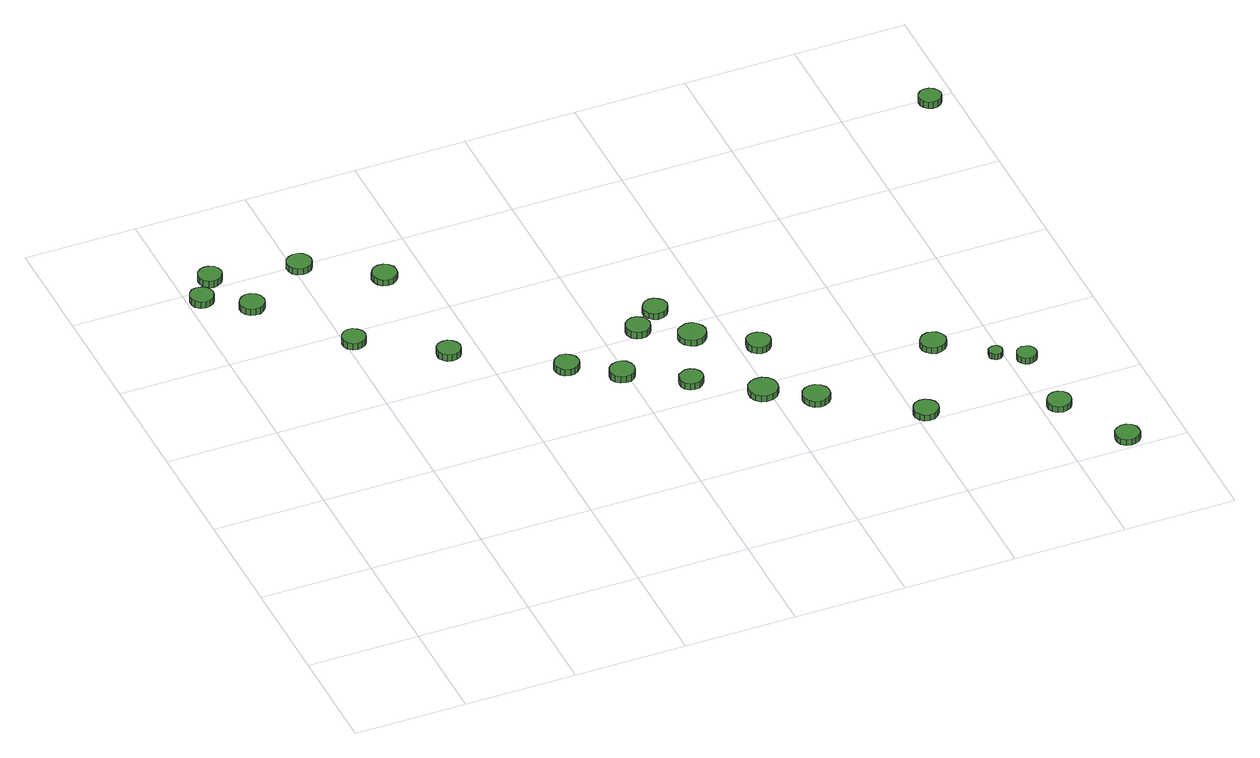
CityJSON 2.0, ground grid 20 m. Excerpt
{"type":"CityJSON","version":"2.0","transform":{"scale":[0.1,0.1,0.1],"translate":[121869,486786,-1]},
"CityObjects":{
"tree1":{"type":"SolitaryVegetationObject","attributes":{"function":"something"},"geometry":[{"type":"MultiSurface","lod":"1","boundaries":[[[0,1,2,3,4,5,6,7,8,9,10,11,12,13,14]],[[15,16,17,18,19,20,21,22,23,24,25,26,27,28,29]],[[0,29,28,1]],[[1,28,27,2]],[[2,27,26,3]],[[3,26,25,4]],[[4,25,24,5]],[[5,24,23,6]],[[6,23,22,7]],[[7,22,21,8]],[[8,21,20,9]],[[9,20,19,10]],[[10,19,18,11]],[[11,18,17,12]],[[12,17,16,13]],[[13,16,15,14]],[[14,15,29,0]]]}]},
"tree2":{"type":"SolitaryVegetationObject","attributes":{"function":"something"},"geometry":[{"type":"MultiSurface","lod":"1","boundaries":[[[30,31,32,33,34,35,36,37,38,39,40,41,42,43,44]],[[45,46,47,48,49,50,51,52,53,54,55,56,57,58,59]],[[30,59,58,31]],[[31,58,57,32]],[[32,57,56,33]],[[33,56,55,34]],[[34,55,54,35]],[[35,54,53,36]],[[36,53,52,37]],[[37,52,51,38]],[[38,51,50,39]],[[39,50,49,40]],[[40,49,48,41]],[[41,48,47,42]],[[42,47,46,43]],[[43,46,45,44]],[[44,45,59,30]]]}]},
"tree3":{"type":"SolitaryVegetationObject","attributes":{"function":"something"},"geometry":[{"type":"MultiSurface","lod":"1","boundaries":[[[60,61,62,63,64,65,66,67,68,69,70,71,72,73,74]],[[75,76,77,78,79,80,81,82,83,84,85,86,87,88,89]],[[60,89,88,61]],[[61,88,87,62]],[[62,87,86,63]],[[63,86,85,64]],[[64,85,84,65]],[[65,84,83,66]],[[66,83,82,67]],[[67,82,81,68]],[[68,81,80,69]],[[69,80,79,70]],[[70,79,78,71]],[[71,78,77,72]],[[72,77,76,73]],[[73,76,75,74]],[[74,75,89,60]]]}]},
"tree4":{"type":"SolitaryVegetationObject","attributes":{"function":"something"},"geometry":[{"type":"MultiSurface","lod":"1","boundaries":[[[90,91,92,93,94,95,96,97,98,99,100,101,102,103,104]],[[105,106,107,108,109,110,111,112,113,114,115,116,117,118,119]],[[90,119,118,91]],[[91,118,117,92]],[[92,117,116,93]],[[93,116,115,94]],[[94,115,114,95]],[[95,114,113,96]],[[96,113,112,97]],[[97,112,111,98]],[[98,111,110,99]],[[99,110,109,100]],[[100,109,108,101]],[[101,108,107,102]],[[102,107,106,103]],[[103,106,105,104]],[[104,105,119,90]]]}]},
"tree5":{"type":"SolitaryVegetationObject","attributes":{"function":"something"},"geometry":[{"type":"MultiSurface","lod":"1","boundaries":[[[120,121,122,123,124,125,126,127,128,129,130,131,132,133,134]],[[135,136,137,138,139,140,141,142,143,144,145,146,147,148,149]],[[120,149,148,121]],[[121,148,147,122]],[[122,147,146,123]],[[123,146,145,124]],[[124,145,144,125]],[[125,144,143,126]],[[126,143,142,127]],[[127,142,141,128]],[[128,141,140,129]],[[129,140,139,130]],[[130,139,138,131]],[[131,138,137,132]],[[132,137,136,133]],[[133,136,135,134]],[[134,135,149,120]]]}]},
"tree6":{"type":"SolitaryVegetationObject","attributes":{"function":"something"},"geometry":[{"type":"MultiSurface","lod":"1","boundaries":[[[150,151,152,153,154,155,156,157,158,159,160,161,162,163,164]],[[165,166,167,168,169,170,171,172,173,174,175,176,177,178,179]],[[150,179,178,151]],[[151,178,177,152]],[[152,177,176,153]],[[153,176,175,154]],[[154,175,174,155]],[[155,174,173,156]],[[156,173,172,157]],[[157,172,171,158]],[[158,171,170,159]],[[159,170,169,160]],[[160,169,168,161]],[[161,168,167,162]],[[162,167,166,163]],[[163,166,165,164]],[[164,165,179,150]]]}]},
"tree7":{"type":"SolitaryVegetationObject","attributes":{"function":"something"},"geometry":[{"type":"MultiSurface","lod":"1","boundaries":[[[180,181,182,183,184,185,186,187,188,189,190,191,192,193,194]],[[195,196,197,198,199,200,201,202,203,204,205,206,207,208,209]],[[180,209,208,181]],[[181,208,207,182]],[[182,207,206,183]],[[183,206,205,184]],[[184,205,204,185]],[[185,204,203,186]],[[186,203,202,187]],[[187,202,201,188]],[[188,201,200,189]],[[189,200,199,190]],[[190,199,198,191]],[[191,198,197,192]],[[192,197,196,193]],[[193,196,195,194]],[[194,195,209,180]]]}]},
"tree8":{"type":"SolitaryVegetationObject","attributes":{"function":"something"},"geometry":[{"type":"MultiSurface","lod":"1","boundaries":[[[210,211,212,213,214,215,216,217,218,219,220,221,222,223,224]],[[225,226,227,228,229,230,231,232,233,234,235,236,237,238,239]],[[210,239,238,211]],[[211,238,237,212]],[[212,237,236,213]],[[213,236,235,214]],[[214,235,234,215]],[[215,234,233,216]],[[216,233,232,217]],[[217,232,231,218]],[[218,231,230,219]],[[219,230,229,220]],[[220,229,228,221]],[[221,228,227,222]],[[222,227,226,223]],[[223,226,225,224]],[[224,225,239,210]]]}]},
"tree9":{"type":"SolitaryVegetationObject","attributes":{"function":"something"},"geometry":[{"type":"MultiSurface","lod":"1","boundaries":[[[240,241,242,243,244,245,246,247,248,249,250,251,252,253,254]],[[255,256,257,258,259,260,261,262,263,264,265,266,267,268,269]],[[240,269,268,241]],[[241,268,267,242]],[[242,267,266,243]],[[243,266,265,244]],[[244,265,264,245]],[[245,264,263,246]],[[246,263,262,247]],[[247,262,261,248]],[[248,261,260,249]],[[249,260,259,250]],[[250,259,258,251]],[[251,258,257,252]],[[252,257,256,253]],[[253,256,255,254]],[[254,255,269,240]]]}]},
"tree10":{"type":"SolitaryVegetationObject","attributes":{"function":"something"},"geometry":[{"type":"MultiSurface","lod":"1","boundaries":[[[270,271,272,273,274,275,276,277,278,279,280,281,282,283,284]],[[285,286,287,288,289,290,291,292,293,294,295,296,297,298,299]],[[270,299,298,271]],[[271,298,297,272]],[[272,297,296,273]],[[273,296,295,274]],[[274,295,294,275]],[[275,294,293,276]],[[276,293,292,277]],[[277,292,291,278]],[[278,291,290,279]],[[279,290,289,280]],[[280,289,288,281]],[[281,288,287,282]],[[282,287,286,283]],[[283,286,285,284]],[[284,285,299,270]]]}]},
"tree11":{"type":"SolitaryVegetationObject","attributes":{"function":"something"},"geometry":[{"type":"MultiSurface","lod":"1","boundaries":[[[300,301,302,303,304,305,306,307,308,309,310,311,312,313,314]],[[315,316,317,318,319,320,321,322,323,324,325,326,327,328,329]],[[300,329,328,301]],[[301,328,327,302]],[[302,327,326,303]],[[303,326,325,304]],[[304,325,324,305]],[[305,324,323,306]],[[306,323,322,307]],[[307,322,321,308]],[[308,321,320,309]],[[309,320,319,310]],[[310,319,318,311]],[[311,318,317,312]],[[312,317,316,313]],[[313,316,315,314]],[[314,315,329,300]]]}]},
"tree12":{"type":"SolitaryVegetationObject","attributes":{"function":"something"},"geometry":[{"type":"MultiSurface","lod":"1","boundaries":[[[330,331,332,333,334,335,336,337,338,339,340,341,342,343,344]],[[345,346,347,348,349,350,351,352,353,354,355,356,357,358,359]],[[330,359,358,331]],[[331,358,357,332]],[[332,357,356,333]],[[333,356,355,334]],[[334,355,354,335]],[[335,354,353,336]],[[336,353,352,337]],[[337,352,351,338]],[[338,351,350,339]],[[339,350,349,340]],[[340,349,348,341]],[[341,348,347,342]],[[342,347,346,343]],[[343,346,345,344]],[[344,345,359,330]]]}]},
"tree13":{"type":"SolitaryVegetationObject","attributes":{"function":"something"},"geometry":[{"type":"MultiSurface","lod":"1","boundaries":[[[360,361,362,363,364,365,366,367,368,369,370,371,372,373,374]],[[375,376,377,378,379,380,381,382,383,384,385,386,387,388,389]],[[360,389,388,361]],[[361,388,387,362]],[[362,387,386,363]],[[363,386,385,364]],[[364,385,384,365]],[[365,384,383,366]],[[366,383,382,367]],[[367,382,381,368]],[[368,381,380,369]],[[369,380,379,370]],[[370,379,378,371]],[[371,378,377,372]],[[372,377,376,373]],[[373,376,375,374]],[[374,375,389,360]]]}]},
"tree14":{"type":"SolitaryVegetationObject","attributes":{"function":"something"},"geometry":[{"type":"MultiSurface","lod":"1","boundaries":[[[390,391,392,393,394,395,396,397,398,399,400,401,402,403,404]],[[405,406,407,408,409,410,411,412,413,414,415,416,417,418,419]],[[390,419,418,391]],[[391,418,417,392]],[[392,417,416,393]],[[393,416,415,394]],[[394,415,414,395]],[[395,414,413,396]],[[396,413,412,397]],[[397,412,411,398]],[[398,411,410,399]],[[399,410,409,400]],[[400,409,408,401]],[[401,408,407,402]],[[402,407,406,403]],[[403,406,405,404]],[[404,405,419,390]]]}]},
"tree15":{"type":"SolitaryVegetationObject","attributes":{"function":"something"},"geometry":[{"type":"MultiSurface","lod":"1","boundaries":[[[420,421,422,423,424,425,426,427,428,429,430,431,432,433,434]],[[435,436,437,438,439,440,441,442,443,444,445,446,447,448,449]],[[420,449,448,421]],[[421,448,447,422]],[[422,447,446,423]],[[423,446,445,424]],[[424,445,444,425]],[[425,444,443,426]],[[426,443,442,427]],[[427,442,441,428]],[[428,441,440,429]],[[429,440,439,430]],[[430,439,438,431]],[[431,438,437,432]],[[432,437,436,433]],[[433,436,435,434]],[[434,435,449,420]]]}]},
"tree16":{"type":"SolitaryVegetationObject","attributes":{"function":"something"},"geometry":[{"type":"MultiSurface","lod":"1","boundaries":[[[450,451,452,453,454,455,456,457,458,459,460,461,462,463,464]],[[465,466,467,468,469,470,471,472,473,474,475,476,477,478,479]],[[450,479,478,451]],[[451,478,477,452]],[[452,477,476,453]],[[453,476,475,454]],[[454,475,474,455]],[[455,474,473,456]],[[456,473,472,457]],[[457,472,471,458]],[[458,471,470,459]],[[459,470,469,460]],[[460,469,468,461]],[[461,468,467,462]],[[462,467,466,463]],[[463,466,465,464]],[[464,465,479,450]]]}]},
"tree17":{"type":"SolitaryVegetationObject","attributes":{"function":"something"},"geometry":[{"type":"MultiSurface","lod":"1","boundaries":[[[480,481,482,483,484,485,486,487,488,489,490,491,492,493,494]],[[495,496,497,498,499,500,501,502,503,504,505,506,507,508,509]],[[480,509,508,481]],[[481,508,507,482]],[[482,507,506,483]],[[483,506,505,484]],[[484,505,504,485]],[[485,504,503,486]],[[486,503,502,487]],[[487,502,501,488]],[[488,501,500,489]],[[489,500,499,490]],[[490,499,498,491]],[[491,498,497,492]],[[492,497,496,493]],[[493,496,495,494]],[[494,495,509,480]]]}]},
"tree18":{"type":"SolitaryVegetationObject","attributes":{"function":"something"},"geometry":[{"type":"MultiSurface","lod":"1","boundaries":[[[510,511,512,513,514,515,516,517,518,519,520,521,522,523,524]],[[525,526,527,528,529,530,531,532,533,534,535,536,537,538,539]],[[510,539,538,511]],[[511,538,537,512]],[[512,537,536,513]],[[513,536,535,514]],[[514,535,534,515]],[[515,534,533,516]],[[516,533,532,517]],[[517,532,531,518]],[[518,531,530,519]],[[519,530,529,520]],[[520,529,528,521]],[[521,528,527,522]],[[522,527,526,523]],[[523,526,525,524]],[[524,525,539,510]]]}]},
"tree19":{"type":"SolitaryVegetationObject","attributes":{"function":"something"},"geometry":[{"type":"MultiSurface","lod":"1","boundaries":[[[540,541,542,543,544,545,546,547,548,549,550,551,552,553,554]],[[555,556,557,558,559,560,561,562,563,564,565,566,567,568,569]],[[540,569,568,541]],[[541,568,567,542]],[[542,567,566,543]],[[543,566,565,544]],[[544,565,564,545]],[[545,564,563,546]],[[546,563,562,547]],[[547,562,561,548]],[[548,561,560,549]],[[549,560,559,550]],[[550,559,558,551]],[[551,558,557,552]],[[552,557,556,553]],[[553,556,555,554]],[[554,555,569,540]]]}]},
"tree20":{"type":"SolitaryVegetationObject","attributes":{"function":"something"},"geometry":[{"type":"MultiSurface","lod":"1","boundaries":[[[570,571,572,573,574,575,576,577,578,579,580,581,582,583,584]],[[585,586,587,588,589,590,591,592,593,594,595,596,597,598,599]],[[570,599,598,571]],[[571,598,597,572]],[[572,597,596,573]],[[573,596,595,574]],[[574,595,594,575]],[[575,594,593,576]],[[576,593,592,577]],[[577,592,591,578]],[[578,591,590,579]],[[579,590,589,580]],[[580,589,588,581]],[[581,588,587,582]],[[582,587,586,583]],[[583,586,585,584]],[[584,585,599,570]]]}]},
"tree21":{"type":"SolitaryVegetationObject","attributes":{"function":"something"},"geometry":[{"type":"MultiSurface","lod":"1","boundaries":[[[600,601,602,603,604,605,606,607,608,609,610,611,612,613,614]],[[615,616,617,618,619,620,621,622,623,624,625,626,627,628,629]],[[600,629,628,601]],[[601,628,627,602]],[[602,627,626,603]],[[603,626,625,604]],[[604,625,624,605]],[[605,624,623,606]],[[606,623,622,607]],[[607,622,621,608]],[[608,621,620,609]],[[609,620,619,610]],[[610,619,618,611]],[[611,618,617,612]],[[612,617,616,613]],[[613,616,615,614]],[[614,615,629,600]]]}]},
"tree22":{"type":"SolitaryVegetationObject","attributes":{"function":"something"},"geometry":[{"type":"MultiSurface","lod":"1","boundaries":[[[630,631,632,633,634,635,636,637,638,639,640,641,642,643,644]],[[645,646,647,648,649,650,651,652,653,654,655,656,657,658,659]],[[630,659,658,631]],[[631,658,657,632]],[[632,657,656,633]],[[633,656,655,634]],[[634,655,654,635]],[[635,654,653,636]],[[636,653,652,637]],[[637,652,651,638]],[[638,651,650,639]],[[639,650,649,640]],[[640,649,648,641]],[[641,648,647,642]],[[642,647,646,643]],[[643,646,645,644]],[[644,645,659,630]]]}]},
"tree23":{"type":"SolitaryVegetationObject","attributes":{"function":"something"},"geometry":[{"type":"MultiSurface","lod":"1","boundaries":[[[660,661,662,663,664,665,666,667,668,669,670,671,672,673,674]],[[675,676,677,678,679,680,681,682,683,684,685,686,687,688,689]],[[660,689,688,661]],[[661,688,687,662]],[[662,687,686,663]],[[663,686,685,664]],[[664,685,684,665]],[[665,684,683,666]],[[666,683,682,667]],[[667,682,681,668]],[[668,681,680,669]],[[669,680,679,670]],[[670,679,678,671]],[[671,678,677,672]],[[672,677,676,673]],[[673,676,675,674]],[[674,675,689,660]]]}]}
},
"vertices":[
[46,975,21],[44,984,21],[39,991,21],[31,995,21],[23,996,21],[15,994,21],[8,988,21],[5,980,21],[5,971,21],[8,963,21],[15,957,21],[23,955,21],[31,956,21],[39,960,21],[44,967,21],[44,967,8],[39,960,8],[31,956,8],[23,955,8],[15,957,8],[8,963,8],[5,971,8],[5,980,8],[8,988,8],[15,994,8],[23,996,8],[31,995,8],[39,991,8],[44,984,8],[46,975,8],
[81,1023,20],[79,1032,20],[74,1039,20],[66,1043,20],[58,1044,20],[50,1041,20],[43,1035,20],[40,1027,20],[40,1019,20],[43,1011,20],[50,1005,20],[58,1002,20],[66,1003,20],[74,1008,20],[79,1015,20],[79,1015,7],[74,1008,7],[66,1003,7],[58,1002,7],[50,1005,7],[43,1011,7],[40,1019,7],[40,1027,7],[43,1035,7],[50,1041,7],[58,1044,7],[66,1043,7],[74,1039,7],[79,1032,7],[81,1023,7],
[117,926,20],[115,935,20],[110,942,20],[102,947,20],[93,948,20],[85,945,20],[78,939,20],[74,931,20],[74,922,20],[78,913,20],[85,907,20],[93,905,20],[102,905,20],[110,910,20],[115,917,20],[115,917,7],[110,910,7],[102,905,7],[93,905,7],[85,907,7],[78,913,7],[74,922,7],[74,931,7],[78,939,7],[85,945,7],[93,948,7],[102,947,7],[110,942,7],[115,935,7],[117,926,7],
[236,774,19],[234,782,19],[229,789,19],[221,794,19],[213,795,19],[205,792,19],[198,786,19],[195,778,19],[195,770,19],[198,762,19],[205,756,19],[213,753,19],[221,754,19],[229,758,19],[234,765,19],[234,765,6],[229,758,6],[221,754,6],[213,753,6],[205,756,6],[198,762,6],[195,770,6],[195,778,6],[198,786,6],[205,792,6],[213,795,6],[221,794,6],[229,789,6],[234,782,6],[236,774,6],
[233,997,19],[231,1005,19],[226,1013,19],[218,1017,19],[209,1018,19],[200,1015,19],[193,1009,19],[190,1001,19],[190,992,19],[193,984,19],[200,978,19],[209,975,19],[218,976,19],[226,980,19],[231,988,19],[231,988,7],[226,980,7],[218,976,7],[209,975,7],[200,978,7],[193,984,7],[190,992,7],[190,1001,7],[193,1009,7],[200,1015,7],[209,1018,7],[218,1017,7],[226,1013,7],[231,1005,7],[233,997,7],
[369,682,20],[367,690,20],[362,697,20],[354,702,20],[346,702,20],[338,700,20],[331,694,20],[328,686,20],[328,677,20],[331,670,20],[338,664,20],[346,661,20],[354,662,20],[362,666,20],[367,673,20],[367,673,7],[362,666,7],[354,662,7],[346,661,7],[338,664,7],[331,670,7],[328,677,7],[328,686,7],[331,694,7],[338,700,7],[346,702,7],[354,702,7],[362,697,7],[367,690,7],[369,682,7],
[352,913,19],[351,922,19],[345,930,19],[337,934,19],[328,935,19],[319,932,19],[313,926,19],[309,918,19],[309,909,19],[313,900,19],[319,894,19],[328,891,19],[337,892,19],[345,897,19],[351,904,19],[351,904,7],[345,897,7],[337,892,7],[328,891,7],[319,894,7],[313,900,7],[309,909,7],[309,918,7],[313,926,7],[319,932,7],[328,935,7],[337,934,7],[345,930,7],[351,922,7],[352,913,7],
[536,568,20],[534,577,20],[528,584,20],[521,589,20],[512,590,20],[503,587,20],[497,581,20],[493,573,20],[493,564,20],[497,556,20],[503,550,20],[512,547,20],[521,548,20],[528,552,20],[534,560,20],[534,560,7],[528,552,7],[521,548,7],[512,547,7],[503,550,7],[497,556,7],[493,564,7],[493,573,7],[497,581,7],[503,587,7],[512,590,7],[521,589,7],[528,584,7],[534,577,7],[536,568,7],
[614,514,20],[612,523,20],[607,531,20],[599,535,20],[590,536,20],[581,533,20],[574,527,20],[570,519,20],[570,510,20],[574,501,20],[581,495,20],[590,493,20],[599,493,20],[607,498,20],[612,505,20],[612,505,7],[607,498,7],[599,493,7],[590,493,7],[581,495,7],[574,501,7],[570,510,7],[570,519,7],[574,527,7],[581,533,7],[590,536,7],[599,535,7],[607,531,7],[612,523,7],[614,514,7],
[711,450,20],[709,459,20],[704,466,20],[697,470,20],[688,471,20],[680,468,20],[673,463,20],[670,455,20],[670,446,20],[673,438,20],[680,432,20],[688,430,20],[697,431,20],[704,435,20],[709,442,20],[709,442,7],[704,435,7],[697,431,7],[688,430,7],[680,432,7],[673,438,7],[670,446,7],[670,455,7],[673,463,7],[680,468,7],[688,471,7],[697,470,7],[704,466,7],[709,459,7],[711,450,7],
[685,614,20],[683,623,20],[678,630,20],[670,635,20],[661,636,20],[653,633,20],[646,627,20],[642,619,20],[642,610,20],[646,601,20],[653,595,20],[661,593,20],[670,593,20],[678,598,20],[683,605,20],[683,605,7],[678,598,7],[670,593,7],[661,593,7],[653,595,7],[646,601,7],[642,610,7],[642,619,7],[646,627,7],[653,633,7],[661,636,7],[670,635,7],[678,630,7],[683,623,7],[685,614,7],
[816,378,19],[814,389,19],[807,398,19],[798,403,19],[787,404,19],[777,401,19],[769,394,19],[765,384,19],[765,373,19],[769,363,19],[777,356,19],[787,353,19],[798,354,19],[807,359,19],[814,368,19],[814,368,7],[807,359,7],[798,354,7],[787,353,7],[777,356,7],[769,363,7],[765,373,7],[765,384,7],[769,394,7],[777,401,7],[787,404,7],[798,403,7],[807,398,7],[814,389,7],[816,378,7],
[732,650,19],[730,659,19],[724,666,19],[717,671,19],[708,672,19],[699,669,19],[693,663,19],[689,655,19],[689,646,19],[693,638,19],[699,632,19],[708,629,19],[717,630,19],[724,634,19],[730,642,19],[730,642,7],[724,634,7],[717,630,7],[708,629,7],[699,632,7],[693,638,7],[689,646,7],[689,655,7],[693,663,7],[699,669,7],[708,672,7],[717,671,7],[724,666,7],[730,659,7],[732,650,7],
[764,562,19],[762,572,19],[756,580,19],[748,586,19],[738,587,19],[728,583,19],[720,577,19],[716,567,19],[716,557,19],[720,548,19],[728,541,19],[738,538,19],[748,539,19],[756,544,19],[762,552,19],[762,552,7],[756,544,7],[748,539,7],[738,538,7],[728,541,7],[720,548,7],[716,557,7],[716,567,7],[720,577,7],[728,583,7],[738,587,7],[748,586,7],[756,580,7],[762,572,7],[764,562,7],
[889,328,19],[887,337,19],[881,345,19],[872,350,19],[863,351,19],[853,348,19],[846,342,19],[842,333,19],[842,323,19],[846,314,19],[853,307,19],[863,304,19],[872,305,19],[881,310,19],[887,318,19],[887,318,7],[881,310,7],[872,305,7],[863,304,7],[853,307,7],[846,314,7],[842,323,7],[842,333,7],[846,342,7],[853,348,7],[863,351,7],[872,350,7],[881,345,7],[887,337,7],[889,328,7],
[854,497,20],[852,506,20],[846,513,20],[839,517,20],[830,518,20],[822,516,20],[815,510,20],[812,502,20],[812,493,20],[815,485,20],[822,479,20],[830,476,20],[839,477,20],[846,481,20],[852,489,20],[852,489,7],[846,481,7],[839,477,7],[830,476,7],[822,479,7],[815,485,7],[812,493,7],[812,502,7],[815,510,7],[822,516,7],[830,518,7],[839,517,7],[846,513,7],[852,506,7],[854,497,7],
[1041,220,19],[1039,229,19],[1033,236,19],[1025,241,19],[1016,242,19],[1007,239,19],[1001,233,19],[997,225,19],[997,215,19],[1001,207,19],[1007,201,19],[1016,198,19],[1025,199,19],[1033,204,19],[1039,211,19],[1039,211,7],[1033,204,7],[1025,199,7],[1016,198,7],[1007,201,7],[1001,207,7],[997,215,7],[997,225,7],[1001,233,7],[1007,239,7],[1016,242,7],[1025,241,7],[1033,236,7],[1039,229,7],[1041,220,7],
[1124,383,19],[1122,392,19],[1116,400,19],[1108,404,19],[1099,405,19],[1090,402,19],[1083,396,19],[1079,388,19],[1079,378,19],[1083,370,19],[1090,364,19],[1099,361,19],[1108,362,19],[1116,366,19],[1122,374,19],[1122,374,7],[1116,366,7],[1108,362,7],[1099,361,7],[1090,364,7],[1083,370,7],[1079,378,7],[1079,388,7],[1083,396,7],[1090,402,7],[1099,405,7],[1108,404,7],[1116,400,7],[1122,392,7],[1124,383,7],
[1253,153,19],[1251,162,19],[1246,169,19],[1238,173,19],[1230,174,19],[1221,171,19],[1215,165,19],[1211,157,19],[1211,148,19],[1215,140,19],[1221,134,19],[1230,132,19],[1238,133,19],[1246,137,19],[1251,144,19],[1251,144,7],[1246,137,7],[1238,133,7],[1230,132,7],[1221,134,7],[1215,140,7],[1211,148,7],[1211,157,7],[1215,165,7],[1221,171,7],[1230,174,7],[1238,173,7],[1246,169,7],[1251,162,7],[1253,153,7],
[1199,318,18],[1198,323,18],[1195,327,18],[1191,329,18],[1186,330,18],[1181,328,18],[1177,325,18],[1175,320,18],[1175,315,18],[1177,311,18],[1181,307,18],[1186,306,18],[1191,306,18],[1195,309,18],[1198,313,18],[1198,313,7],[1195,309,7],[1191,306,7],[1186,306,7],[1181,307,7],[1177,311,7],[1175,315,7],[1175,320,7],[1177,325,7],[1181,328,7],[1186,330,7],[1191,329,7],[1195,327,7],[1198,323,7],[1199,318,7],
[1323,26,19],[1322,34,19],[1316,42,19],[1308,46,19],[1300,47,19],[1291,44,19],[1284,38,19],[1281,30,19],[1281,21,19],[1284,13,19],[1291,7,19],[1300,4,19],[1308,5,19],[1316,10,19],[1322,17,19],[1322,17,7],[1316,10,7],[1308,5,7],[1300,4,7],[1291,7,7],[1284,13,7],[1281,21,7],[1281,30,7],[1284,38,7],[1291,44,7],[1300,47,7],[1308,46,7],[1316,42,7],[1322,34,7],[1323,26,7],
[1249,291,19],[1248,298,19],[1244,304,19],[1237,307,19],[1230,308,19],[1223,306,19],[1218,301,19],[1215,294,19],[1215,287,19],[1218,281,19],[1223,276,19],[1230,274,19],[1237,275,19],[1244,278,19],[1248,284,19],[1248,284,7],[1244,278,7],[1237,275,7],[1230,274,7],[1223,276,7],[1218,281,7],[1215,287,7],[1215,294,7],[1218,301,7],[1223,306,7],[1230,308,7],[1237,307,7],[1244,304,7],[1248,298,7],[1249,291,7],
[1371,979,32],[1369,987,32],[1364,993,32],[1357,997,32],[1349,998,32],[1341,996,32],[1335,990,32],[1332,983,32],[1332,975,32],[1335,967,32],[1341,962,32],[1349,959,32],[1357,960,32],[1364,964,32],[1369,971,32],[1369,971,19],[1364,964,19],[1357,960,19],[1349,959,19],[1341,962,19],[1335,967,19],[1332,975,19],[1332,983,19],[1335,990,19],[1341,996,19],[1349,998,19],[1357,997,19],[1364,993,19],[1369,987,19],[1371,979,19]
]}
